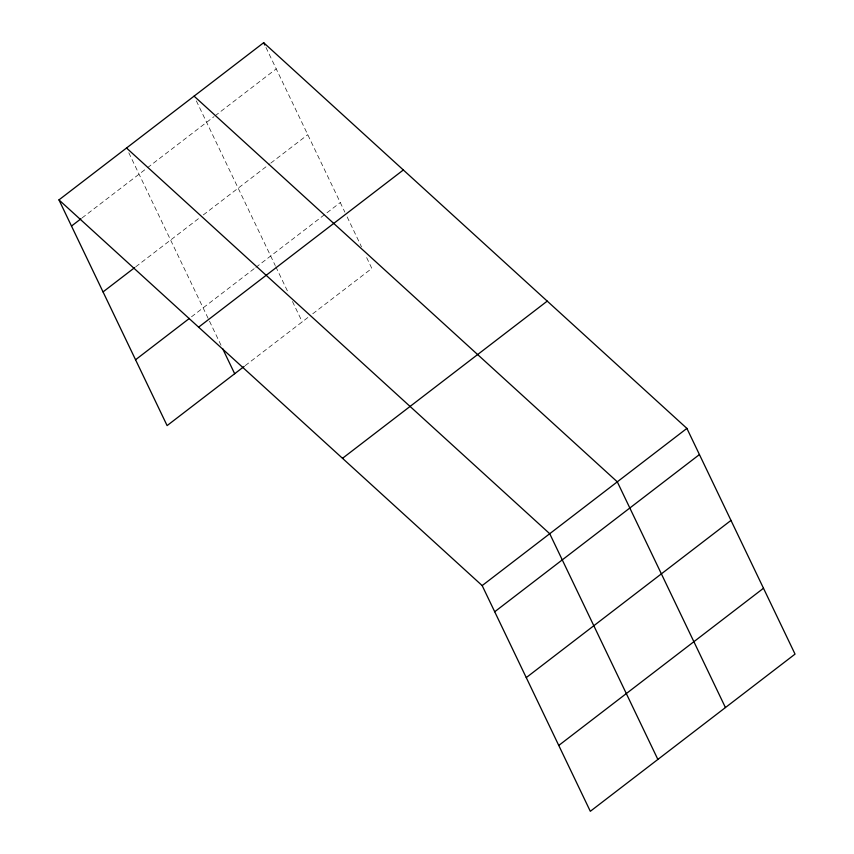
<?xml version="1.0" encoding="UTF-8"?>
<svg xmlns="http://www.w3.org/2000/svg" width="854" height="854" viewBox="0 0 854 854"><rect width="100%" height="100%" fill="white"/><g stroke="black" fill="none" stroke-linecap="round" stroke-linejoin="round"><path stroke-width="0.64" stroke-dasharray="4.27 3.2" d="M82.059 217.951L146.45 168.516M147.507 167.704L214.002 116.646M215.059 115.834L276.226 68.864M135.775 266.779L199.11 218.154M203.327 214.909L269.811 163.872M270.857 163.061L307.771 134.718M191.499 316.802L254.834 268.167M255.89 267.355L340.276 202.558M245.215 365.629L308.55 316.994M312.767 313.76L371.832 268.412L365.523 255.239M265.968 47.461L344.867 212.144M347.162 216.927L361.509 246.859M196.356 100.9L275.266 265.583M275.831 266.779L287.883 291.929M292.474 301.505L302.22 321.862M128.805 152.781L221.474 346.19"/><path stroke-width="1.28" d="M58.958 199.889L263.683 42.7L686.894 428.398L795.042 654.111L590.317 811.3L482.168 585.588L58.958 199.889L167.106 425.602L244.169 366.441M71.501 226.054L81.002 218.763M103.046 291.908L134.718 267.59M135.551 359.758L189.396 318.414M198.619 327.167L403.344 169.978M342.507 458.31L547.233 301.12M482.168 585.588L686.894 428.398M494.712 611.752L699.437 454.563M526.256 677.606L730.981 520.417M558.762 745.446L763.487 588.257M194.082 96.15L617.293 481.837L725.43 707.55M126.52 148.02L549.73 533.718L657.868 759.43M263.683 42.7L264.825 45.081M222.616 348.592L234.669 373.732"/></g></svg>
